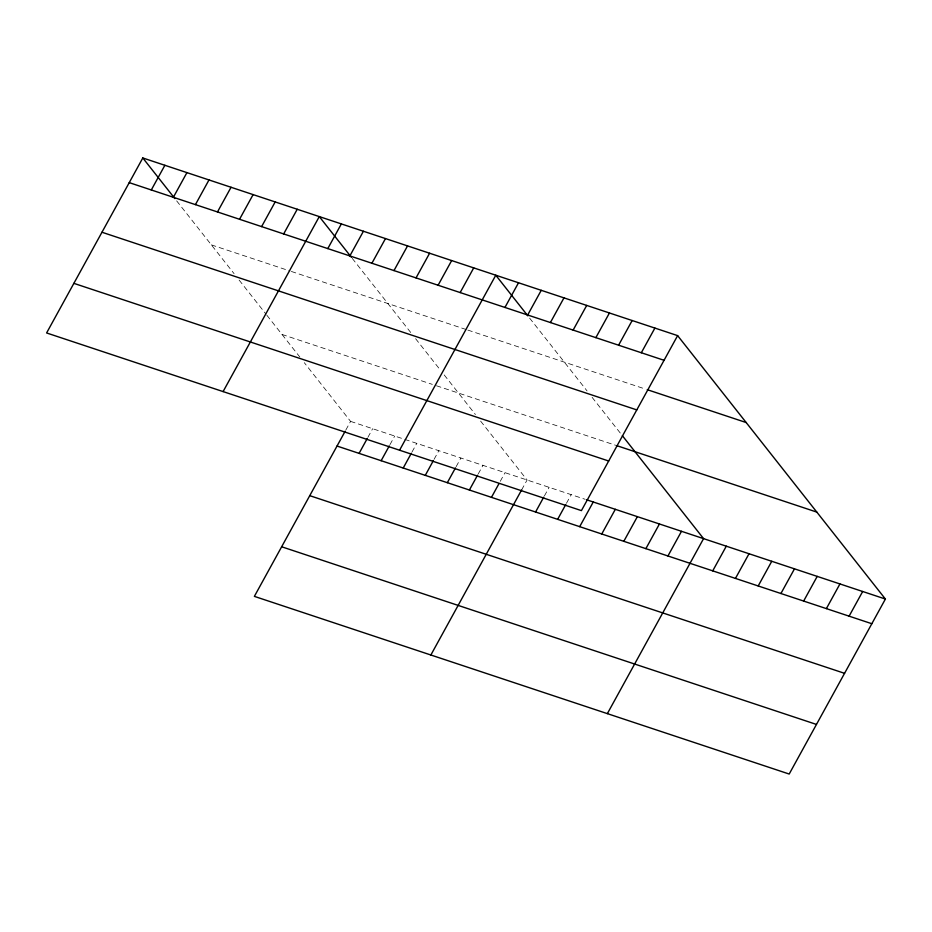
<?xml version="1.0" encoding="UTF-8"?>
<svg xmlns="http://www.w3.org/2000/svg" width="932" height="932" viewBox="0 0 932 932"><rect width="100%" height="100%" fill="white"/><g stroke="black" fill="none" stroke-linecap="round" stroke-linejoin="round"><path stroke-width="0.7" stroke-dasharray="4.66 3.5" d="M345.842 430.013L350.583 421.38L304.286 362.676M367.895 437.341L372.649 428.708M389.96 444.669L394.714 436.036M412.026 451.997L416.767 443.364M434.079 459.325L438.832 450.692M456.144 466.652L460.897 458.02M478.209 473.98L482.951 465.348M500.263 481.308L505.016 472.675M521.652 489.871L527.081 480.003L479.875 420.169M544.393 495.964L549.134 487.331M566.446 503.292L571.2 494.659M211.378 244.883L289.969 270.991M291.343 271.457L466.454 329.625M467.829 330.079L645.911 389.238M282.023 334.448L432.308 384.38M436.444 385.755L615.691 445.298M350.583 421.38L584.981 499.237M529.621 318.115L587.055 390.927M592.1 397.335L620.7 433.578M352.238 258.362L411.408 333.365M415.614 338.7L440.848 370.691M444.215 374.955L475.425 414.53M176.649 200.858L234.083 273.67M239.128 280.078L266.039 314.189M266.878 315.261L299.824 357.026"/><path stroke-width="1.4" d="M142.806 157.962L46.6 332.957L581.417 510.62L677.622 335.625L142.806 157.962L174.867 198.598M151.299 189.965L164.871 165.29M173.364 197.293L186.924 172.618M195.429 204.621L208.989 179.946M217.482 211.948L231.054 187.274M239.547 219.276L253.108 194.602M261.612 226.604L275.173 201.929M283.666 233.932L297.238 209.257M223.086 391.591L319.292 216.585L351.352 257.232M327.796 248.588L341.357 223.913M349.85 255.916L363.422 231.252M371.915 263.243L385.475 238.58M393.98 270.583L407.54 245.908M416.033 277.911L429.605 253.236M345.166 431.248L254.378 596.375L789.194 774.038L885.4 599.043L677.622 335.625M438.098 285.239L451.659 260.564M359.088 453.371L367.22 438.576M460.163 292.566L473.724 267.892M381.141 460.711L389.285 445.904M399.572 450.214L495.789 275.22L527.838 315.855M403.207 468.039L411.35 453.232M504.946 307.443L518.518 282.769M425.272 475.367L433.403 460.559M527.675 314.993L541.247 290.318M447.325 482.694L455.468 467.887M550.404 322.542L563.976 297.867M469.39 490.022L477.534 475.215M573.133 330.091L586.706 305.416M491.455 497.35L498.911 483.778M595.863 337.64L609.435 312.977M430.864 655.01L521.652 489.871M618.592 345.201L632.164 320.526M535.574 512.006L543.706 497.199M641.321 352.75L654.893 328.076M557.639 519.334L565.771 504.527M579.692 526.662L593.253 501.987M601.757 533.989L615.318 509.315M623.811 541.317L637.383 516.643M645.876 548.645L659.437 523.982M667.941 555.973L681.502 531.31M607.361 713.632L703.567 538.638L622.378 435.71M712.724 570.862L726.296 546.187M735.453 578.411L749.025 553.736M758.194 585.96L771.754 561.285M780.923 593.509L794.483 568.835M803.652 601.058L817.213 576.384M826.381 608.608L839.942 583.933M849.11 616.157L862.671 591.494M129.245 182.637L664.062 360.3M647.251 389.681L746.183 422.546M101.972 232.243L636.789 409.905M617.077 445.752L816.828 512.111M73.873 283.351L608.689 461.014M586.368 499.703L885.4 599.043M337.023 446.044L871.839 623.718M309.75 495.661L844.567 673.323M281.65 546.769L816.467 724.432"/></g></svg>
